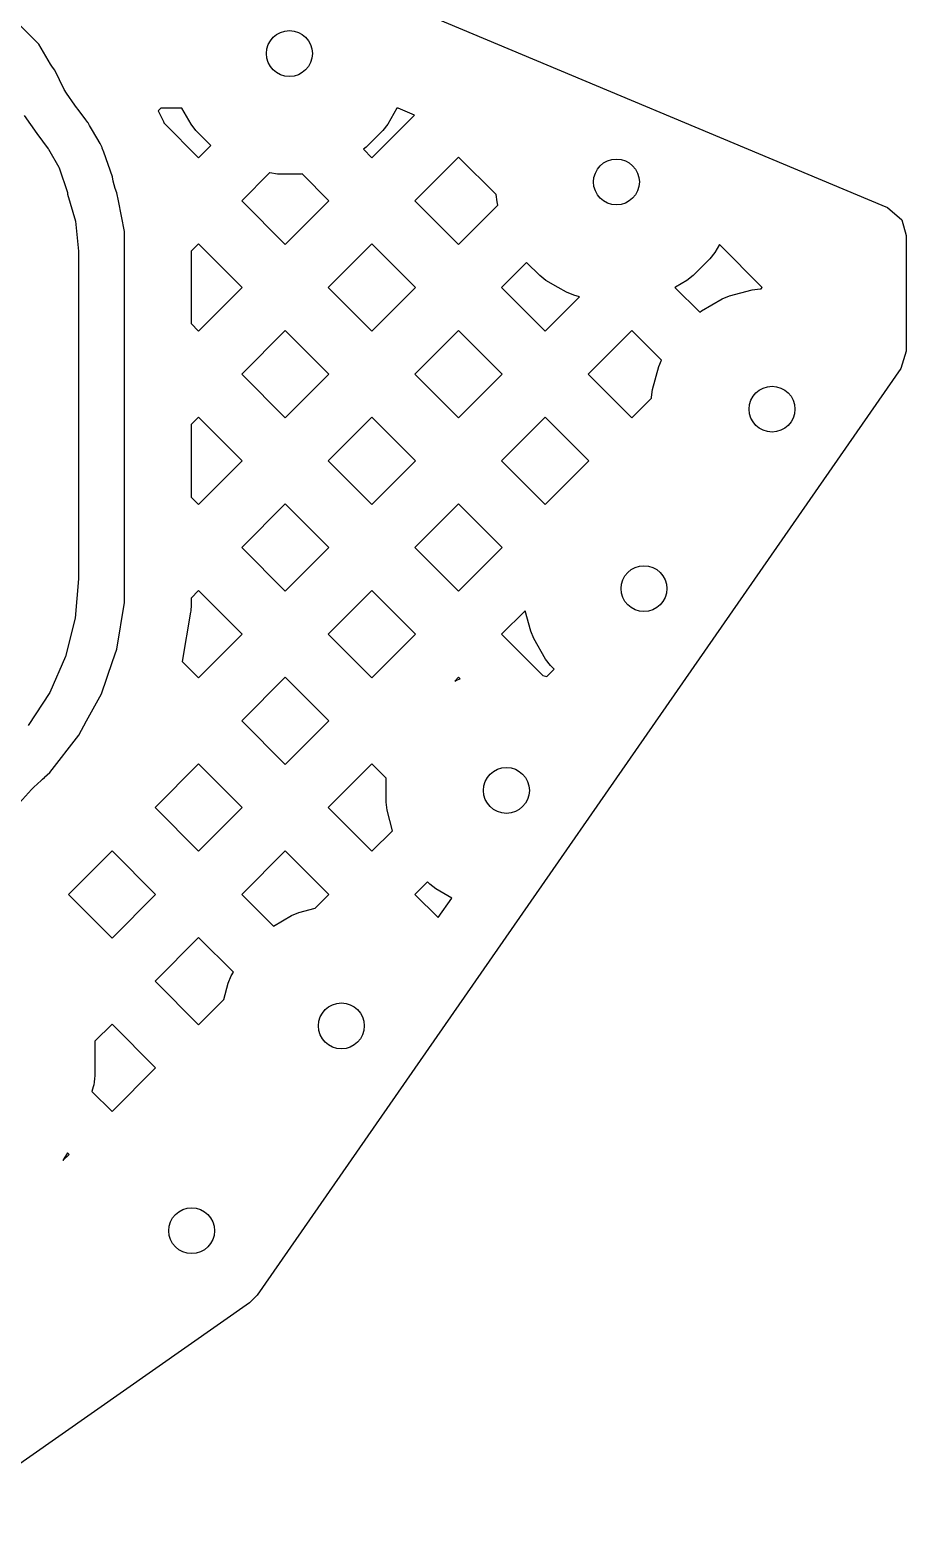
# Model space of a CAD drawing. Extents: x 121.6 to 197.9, y -113.4 to -69.2.
# Drawn here: x 146.161 to 149.028, y -91.893 to -87.012 of the extents above; entities that cross this region are included whole.
import ezdxf

# ---------------------------------------------------------------- set-up
doc = ezdxf.new("R2010")
doc.units = 0
doc.layers.add('BLACK', color=7, linetype='CONTINUOUS')

msp = doc.modelspace()

# ---------------------------------------------------------------- linework, layer by layer
at = {"layer": 'BLACK', "linetype": 'CONTINUOUS'}
for p, q in [((147.448341, -86.957677), (148.948229, -87.585538)), ((146.190475, -87.059438), (146.120562, -86.989525)), ((146.228326, -87.124998), (146.190475, -87.059438)), ((146.234589, -87.13453), (146.228326, -87.124998)), ((146.241986, -87.144485), (146.234589, -87.13453)), ((146.241987, -87.144487), (146.241986, -87.144485)), ((146.241989, -87.14449), (146.241987, -87.144487)), ((146.273159, -87.207271), (146.241989, -87.14449)), ((146.280425, -87.21958), (146.273159, -87.207271)), ((146.307622, -87.258866), (146.280425, -87.21958)), ((146.310188, -87.262404), (146.307622, -87.258866)), ((146.321907, -87.277827), (146.310188, -87.262404)), ((146.142079, -87.292932), (146.182975, -87.352007)), ((146.344141, -87.307088), (146.321907, -87.277827)), ((146.35001, -87.315359), (146.344141, -87.307088)), ((146.58901, -87.269), (146.580182, -87.277827)), ((146.580182, -87.277827), (146.581185, -87.279628)), ((146.581185, -87.279628), (146.582494, -87.282044)), ((146.582494, -87.282044), (146.583559, -87.284065)), ((146.583559, -87.284065), (146.591357, -87.299286)), ((146.658393, -87.269), (146.58901, -87.269)), ((146.591357, -87.299286), (146.592371, -87.301323)), ((146.592371, -87.301323), (146.593567, -87.303796)), ((146.593567, -87.303796), (146.594537, -87.305861)), ((146.594537, -87.305861), (146.596579, -87.310344)), ((146.596579, -87.310344), (146.597517, -87.31247)), ((146.597517, -87.31247), (146.598607, -87.31502)), ((146.688205, -87.320635), (146.658393, -87.269)), ((147.280051, -87.43073), (147.419397, -87.291383)), ((147.361607, -87.269), (147.331795, -87.320635)), ((147.365926, -87.269), (147.361607, -87.269)), ((147.419397, -87.291383), (147.365926, -87.269)), ((146.182975, -87.352007), (146.182983, -87.352017)), ((146.182983, -87.352017), (146.220328, -87.401166)), ((146.350849, -87.316627), (146.35001, -87.315359)), ((146.356139, -87.325214), (146.350849, -87.316627)), ((146.36525, -87.341139), (146.356139, -87.325214)), ((146.390159, -87.384676), (146.36525, -87.341139)), ((146.598607, -87.31502), (146.599487, -87.317147)), ((146.599487, -87.317147), (146.599566, -87.317345)), ((146.599566, -87.317345), (146.712951, -87.43073)), ((146.703937, -87.341139), (146.688205, -87.320635)), ((146.753239, -87.390441), (146.703937, -87.341139)), ((147.316063, -87.341139), (147.261139, -87.396063)), ((147.331795, -87.320635), (147.316063, -87.341139)), ((146.220328, -87.401166), (146.221167, -87.402434)), ((146.221167, -87.402434), (146.255195, -87.461911)), ((146.390163, -87.384685), (146.390159, -87.384676)), ((146.390167, -87.384691), (146.390163, -87.384685)), ((146.396713, -87.397467), (146.390167, -87.384691)), ((146.397611, -87.399439), (146.396713, -87.397467)), ((146.40299, -87.412877), (146.397611, -87.399439)), ((146.712951, -87.43073), (146.740777, -87.402903)), ((146.740777, -87.402903), (146.753239, -87.390441)), ((147.261139, -87.396063), (147.252224, -87.402903)), ((147.252224, -87.402903), (147.280051, -87.43073)), ((146.430826, -87.493045), (146.40299, -87.412877)), ((147.563599, -87.428609), (147.420764, -87.571445)), ((147.686329, -87.551339), (147.563599, -87.428609)), ((146.255195, -87.461911), (146.256093, -87.463883)), ((146.256093, -87.463883), (146.283929, -87.544051)), ((146.432775, -87.507099), (146.430826, -87.493045)), ((146.439373, -87.531386), (146.432775, -87.507099)), ((146.944705, -87.480403), (146.853665, -87.571444)), ((146.945538, -87.480627), (146.944705, -87.480403)), ((146.971162, -87.484), (146.945538, -87.480627)), ((147.048838, -87.484), (146.971162, -87.484)), ((147.051534, -87.483644), (147.048838, -87.484)), ((147.139335, -87.571445), (147.051534, -87.483644)), ((146.283929, -87.544051), (146.283576, -87.550061)), ((146.283576, -87.550061), (146.310376, -87.638391)), ((146.445458, -87.546073), (146.439373, -87.531386)), ((146.450506, -87.571444), (146.445458, -87.546073)), ((147.689373, -87.57446), (147.686329, -87.551339)), ((146.470507, -87.671969), (146.450506, -87.571444)), ((146.853665, -87.571444), (146.996501, -87.71428)), ((146.996501, -87.71428), (147.139335, -87.571445)), ((147.420764, -87.571445), (147.563599, -87.71428)), ((147.563599, -87.71428), (147.692341, -87.585538)), ((147.692341, -87.585538), (147.689373, -87.57446)), ((148.948229, -87.585538), (148.967128, -87.593449)), ((148.967128, -87.593449), (149.013504, -87.63336)), ((146.310376, -87.638391), (146.320012, -87.736163)), ((149.013504, -87.63336), (149.0279, -87.684754)), ((146.470512, -87.736151), (146.470507, -87.671969)), ((149.0279, -87.684754), (149.027967, -88.063856)), ((146.32, -87.736163), (146.319999, -87.736164)), ((146.319999, -87.736164), (146.32, -87.73617)), ((146.320012, -87.736163), (146.32, -87.736163)), ((146.32, -87.73617), (146.32, -88.80822)), ((146.470514, -87.777135), (146.470511, -87.736151)), ((146.470511, -87.736151), (146.470512, -87.736151)), ((146.71295, -87.712159), (146.688511, -87.736597)), ((146.688511, -87.736597), (146.688515, -87.78135)), ((146.855786, -87.854995), (146.71295, -87.712159)), ((147.280051, -87.712159), (147.137215, -87.854995)), ((147.422885, -87.854994), (147.280051, -87.712159)), ((148.401796, -87.740634), (148.386063, -87.761139)), ((148.416776, -87.714686), (148.401796, -87.740634)), ((148.557085, -87.854995), (148.416776, -87.714686)), ((146.4705, -87.789241), (146.470503, -87.789196)), ((146.4705, -87.790195), (146.4705, -87.789241)), ((146.4705, -88.138545), (146.4705, -87.790195)), ((146.470503, -87.777172), (146.470514, -87.777135)), ((146.470503, -87.789196), (146.470503, -87.777172)), ((146.688504, -87.790107), (146.6885, -87.790195)), ((146.6885, -87.790195), (146.6885, -87.973378)), ((146.688515, -87.78135), (146.688503, -87.781404)), ((146.688503, -87.781404), (146.688504, -87.790107)), ((147.786053, -87.773255), (147.704315, -87.854994)), ((147.828861, -87.816063), (147.786053, -87.773255)), ((148.386063, -87.761139), (148.331139, -87.816063)), ((147.849365, -87.831795), (147.828861, -87.816063)), ((147.889547, -87.854994), (147.849365, -87.831795)), ((148.310635, -87.831796), (148.272725, -87.853683)), ((148.331139, -87.816063), (148.310635, -87.831796)), ((146.712951, -87.997829), (146.855786, -87.854995)), ((147.137215, -87.854995), (147.28005, -87.997829)), ((147.28005, -87.997829), (147.422885, -87.854994)), ((147.704315, -87.854994), (147.84715, -87.997829)), ((147.84715, -87.997829), (147.959396, -87.885583)), ((147.916634, -87.870633), (147.889547, -87.854994)), ((147.940512, -87.880524), (147.916634, -87.870633)), ((147.959396, -87.885583), (147.940512, -87.880524)), ((148.272725, -87.853683), (148.271413, -87.854994)), ((148.271413, -87.854994), (148.352287, -87.935867)), ((148.358365, -87.931205), (148.425634, -87.892367)), ((148.425634, -87.892367), (148.449512, -87.882476)), ((148.449512, -87.882476), (148.52454, -87.862373)), ((148.52454, -87.862373), (148.550162, -87.859)), ((148.550162, -87.859), (148.55308, -87.859)), ((148.55308, -87.859), (148.557085, -87.854995)), ((148.352287, -87.935867), (148.358365, -87.931205)), ((146.6885, -87.973378), (146.712951, -87.997829)), ((146.996501, -87.995709), (146.853665, -88.138545)), ((147.139335, -88.138544), (146.996501, -87.995709)), ((147.563599, -87.995709), (147.420765, -88.138544)), ((147.706435, -88.138545), (147.563599, -87.995709)), ((148.1307, -87.99571), (147.987864, -88.138545)), ((148.22727, -88.09228), (148.1307, -87.99571)), ((148.218476, -88.113512), (148.22727, -88.09228)), ((149.027967, -88.063856), (149.010264, -88.12037)), ((146.4705, -88.303709), (146.4705, -88.138545)), ((146.853665, -88.138545), (146.9965, -88.281379)), ((149.010264, -88.12037), (146.904029, -91.151159)), ((146.9965, -88.281379), (147.139335, -88.138544)), ((147.420765, -88.138544), (147.5636, -88.281379)), ((147.5636, -88.281379), (147.706435, -88.138545)), ((147.987864, -88.138545), (148.130699, -88.281379)), ((148.198373, -88.18854), (148.218476, -88.113512)), ((148.195, -88.214162), (148.198373, -88.18854)), ((148.130699, -88.281379), (148.195, -88.217079)), ((148.195, -88.217079), (148.195, -88.214162)), ((146.71295, -88.279258), (146.6885, -88.303709)), ((146.855786, -88.422093), (146.71295, -88.279258)), ((147.28005, -88.279259), (147.137215, -88.422093)), ((147.422885, -88.422094), (147.28005, -88.279259)), ((147.84715, -88.279259), (147.704315, -88.422094)), ((147.989985, -88.422093), (147.84715, -88.279259)), ((146.4705, -88.705644), (146.4705, -88.303709)), ((146.6885, -88.303709), (146.6885, -88.540478)), ((146.712951, -88.564929), (146.855786, -88.422093)), ((147.137215, -88.422093), (147.280051, -88.564929)), ((147.280051, -88.564929), (147.422885, -88.422094)), ((147.704315, -88.422094), (147.847149, -88.564929)), ((147.847149, -88.564929), (147.989985, -88.422093)), ((146.6885, -88.540478), (146.712951, -88.564929)), ((146.996501, -88.562808), (146.853666, -88.705644)), ((147.139336, -88.705644), (146.996501, -88.562808)), ((147.563599, -88.562808), (147.420764, -88.705644)), ((147.706435, -88.705644), (147.563599, -88.562808)), ((146.4705, -88.764055), (146.4705, -88.705644)), ((146.853666, -88.705644), (146.996501, -88.848479)), ((146.996501, -88.848479), (147.139336, -88.705644)), ((147.420764, -88.705644), (147.563599, -88.848479)), ((147.563599, -88.848479), (147.706435, -88.705644)), ((146.470501, -88.764058), (146.4705, -88.764055)), ((146.4705, -88.78871), (146.470501, -88.764058)), ((146.32, -88.808223), (146.309325, -88.936672)), ((146.32, -88.80822), (146.319999, -88.808222)), ((146.319999, -88.808222), (146.32, -88.808223)), ((146.4705, -88.868013), (146.4705, -88.78871)), ((146.470482, -88.885397), (146.470485, -88.868145)), ((146.470485, -88.868145), (146.4705, -88.868013)), ((146.688483, -88.870826), (146.688481, -88.889951)), ((146.712951, -88.846359), (146.688483, -88.870826)), ((146.855786, -88.989194), (146.712951, -88.846359)), ((147.280051, -88.846358), (147.137216, -88.989194)), ((147.422885, -88.989193), (147.280051, -88.846358)), ((146.445008, -89.037621), (146.470482, -88.885397)), ((146.686237, -88.916926), (146.659272, -89.07806)), ((146.686827, -88.912895), (146.686237, -88.916926)), ((146.68693, -88.912073), (146.686827, -88.912895)), ((146.687358, -88.907964), (146.68693, -88.912073)), ((146.688106, -88.898964), (146.687358, -88.907964)), ((146.688357, -88.89495), (146.688106, -88.898964)), ((146.688392, -88.894123), (146.688357, -88.89495)), ((146.688481, -88.889951), (146.688392, -88.894123)), ((147.781417, -88.91209), (147.704315, -88.989193)), ((147.799476, -88.979488), (147.781417, -88.91209)), ((146.309325, -88.936672), (146.2776, -89.061599)), ((146.712951, -89.132029), (146.855786, -88.989194)), ((147.137216, -88.989194), (147.280051, -89.132029)), ((147.280051, -89.132029), (147.422886, -88.989194)), ((147.422886, -88.989194), (147.422885, -88.989193)), ((147.704315, -88.989193), (147.839148, -89.124026)), ((147.809367, -89.003366), (147.799476, -88.979488)), ((147.848205, -89.070635), (147.809367, -89.003366)), ((146.2776, -89.061599), (146.225694, -89.179578)), ((146.431001, -89.078304), (146.445008, -89.037621)), ((147.863937, -89.091139), (147.848205, -89.070635)), ((146.394765, -89.183554), (146.431001, -89.078304)), ((146.659272, -89.07806), (146.659226, -89.078304)), ((146.659226, -89.078304), (146.712951, -89.132029)), ((147.851769, -89.127408), (147.875988, -89.10319)), ((147.875988, -89.10319), (147.863937, -89.091139)), ((146.996501, -89.129908), (146.853665, -89.272744)), ((147.009365, -89.142772), (146.996501, -89.129908)), ((147.139335, -89.272743), (147.009365, -89.142772)), ((147.563599, -89.129908), (147.550736, -89.142772)), ((147.550736, -89.142772), (147.556634, -89.139367)), ((147.556634, -89.139367), (147.568247, -89.134556)), ((147.568247, -89.134556), (147.563599, -89.129908)), ((147.839148, -89.124026), (147.851769, -89.127408)), ((146.225694, -89.179578), (146.155032, -89.287374)), ((146.346346, -89.272744), (146.394765, -89.183554)), ((146.321128, -89.319196), (146.346346, -89.272744)), ((146.853665, -89.272744), (146.9965, -89.415578)), ((146.9965, -89.415578), (147.139335, -89.272743)), ((146.226118, -89.440826), (146.321128, -89.319196)), ((146.201831, -89.46314), (146.208189, -89.457312)), ((146.208189, -89.457312), (146.208448, -89.457027)), ((146.208448, -89.457027), (146.226118, -89.440826)), ((146.712951, -89.413459), (146.570115, -89.556294)), ((146.855786, -89.556294), (146.712951, -89.413459)), ((147.280051, -89.413459), (147.137215, -89.556294)), ((147.326204, -89.459612), (147.280051, -89.413459)), ((147.326, -89.461162), (147.326204, -89.459612)), ((147.326, -89.538838), (147.326, -89.461162)), ((146.117371, -89.55151), (146.165531, -89.497174)), ((146.165531, -89.497174), (146.17313, -89.489489)), ((146.17313, -89.489489), (146.197736, -89.467184)), ((146.197736, -89.467184), (146.199556, -89.465226)), ((146.199556, -89.465226), (146.20183, -89.463142)), ((146.20183, -89.463142), (146.201831, -89.46314)), ((146.570115, -89.556294), (146.712951, -89.699129)), ((146.712951, -89.699129), (146.855786, -89.556294)), ((147.137215, -89.556294), (147.28005, -89.699128)), ((147.329373, -89.56446), (147.326, -89.538838)), ((147.347408, -89.63177), (147.329373, -89.56446)), ((147.28005, -89.699128), (147.347408, -89.63177)), ((146.4294, -89.697007), (146.286565, -89.839842)), ((146.572236, -89.839842), (146.4294, -89.697007)), ((146.9965, -89.697008), (146.853665, -89.839842)), ((147.139334, -89.839842), (146.9965, -89.697008)), ((147.461702, -89.798904), (147.420764, -89.839842)), ((147.468861, -89.806063), (147.461702, -89.798904)), ((146.286565, -89.839842), (146.429401, -89.982678)), ((146.429401, -89.982678), (146.572236, -89.839842)), ((146.853665, -89.839842), (146.957393, -89.94357)), ((147.094045, -89.885132), (147.139335, -89.839843)), ((147.139335, -89.839843), (147.139334, -89.839842)), ((147.420764, -89.839842), (147.496921, -89.916)), ((147.489365, -89.821795), (147.468861, -89.806063)), ((147.541479, -89.851883), (147.489365, -89.821795)), ((147.496921, -89.916), (147.541479, -89.851883)), ((147.016634, -89.909367), (147.040512, -89.899476)), ((147.040512, -89.899476), (147.094045, -89.885132)), ((146.957393, -89.94357), (147.016634, -89.909367)), ((146.712951, -89.980557), (146.570115, -90.123392)), ((146.826563, -90.094169), (146.712951, -89.980557)), ((146.819367, -90.106634), (146.826563, -90.094169)), ((146.570115, -90.123392), (146.712951, -90.266228)), ((146.795131, -90.184047), (146.809476, -90.130512)), ((146.809476, -90.130512), (146.819367, -90.106634)), ((146.712951, -90.266228), (146.795131, -90.184047)), ((146.4294, -90.264107), (146.3735, -90.320007)), ((146.572236, -90.406943), (146.4294, -90.264107)), ((146.3735, -90.320007), (146.3735, -90.426579)), ((146.3732, -90.434386), (146.372567, -90.44081)), ((146.373286, -90.433079), (146.3732, -90.434386)), ((146.3735, -90.426579), (146.373286, -90.433079)), ((146.429401, -90.549778), (146.572236, -90.406943)), ((146.367921, -90.468957), (146.363833, -90.48421)), ((146.363833, -90.48421), (146.429401, -90.549778)), ((146.369398, -90.462619), (146.367921, -90.468957)), ((146.369653, -90.461335), (146.369398, -90.462619)), ((146.370702, -90.454974), (146.369653, -90.461335)), ((146.372567, -90.44081), (146.370702, -90.454974)), ((146.283355, -90.685162), (146.26879, -90.710388)), ((146.26879, -90.710388), (146.288686, -90.690493)), ((146.288686, -90.690493), (146.283355, -90.685162)), ((146.904029, -91.151159), (146.879516, -91.175758)), ((146.879516, -91.175758), (145.855056, -91.893094))]:
    msp.add_line(p, q, dxfattribs=at)
at = {"layer": 'BLACK'}
for centre in [(147.01, -87.09), (148.08, -87.51), (148.589, -88.253), (148.17, -88.84), (147.72, -89.5), (147.18, -90.27), (146.69, -90.94)]:
    msp.add_circle(centre, 0.075, dxfattribs=at)

doc.saveas('drawing.dxf')
